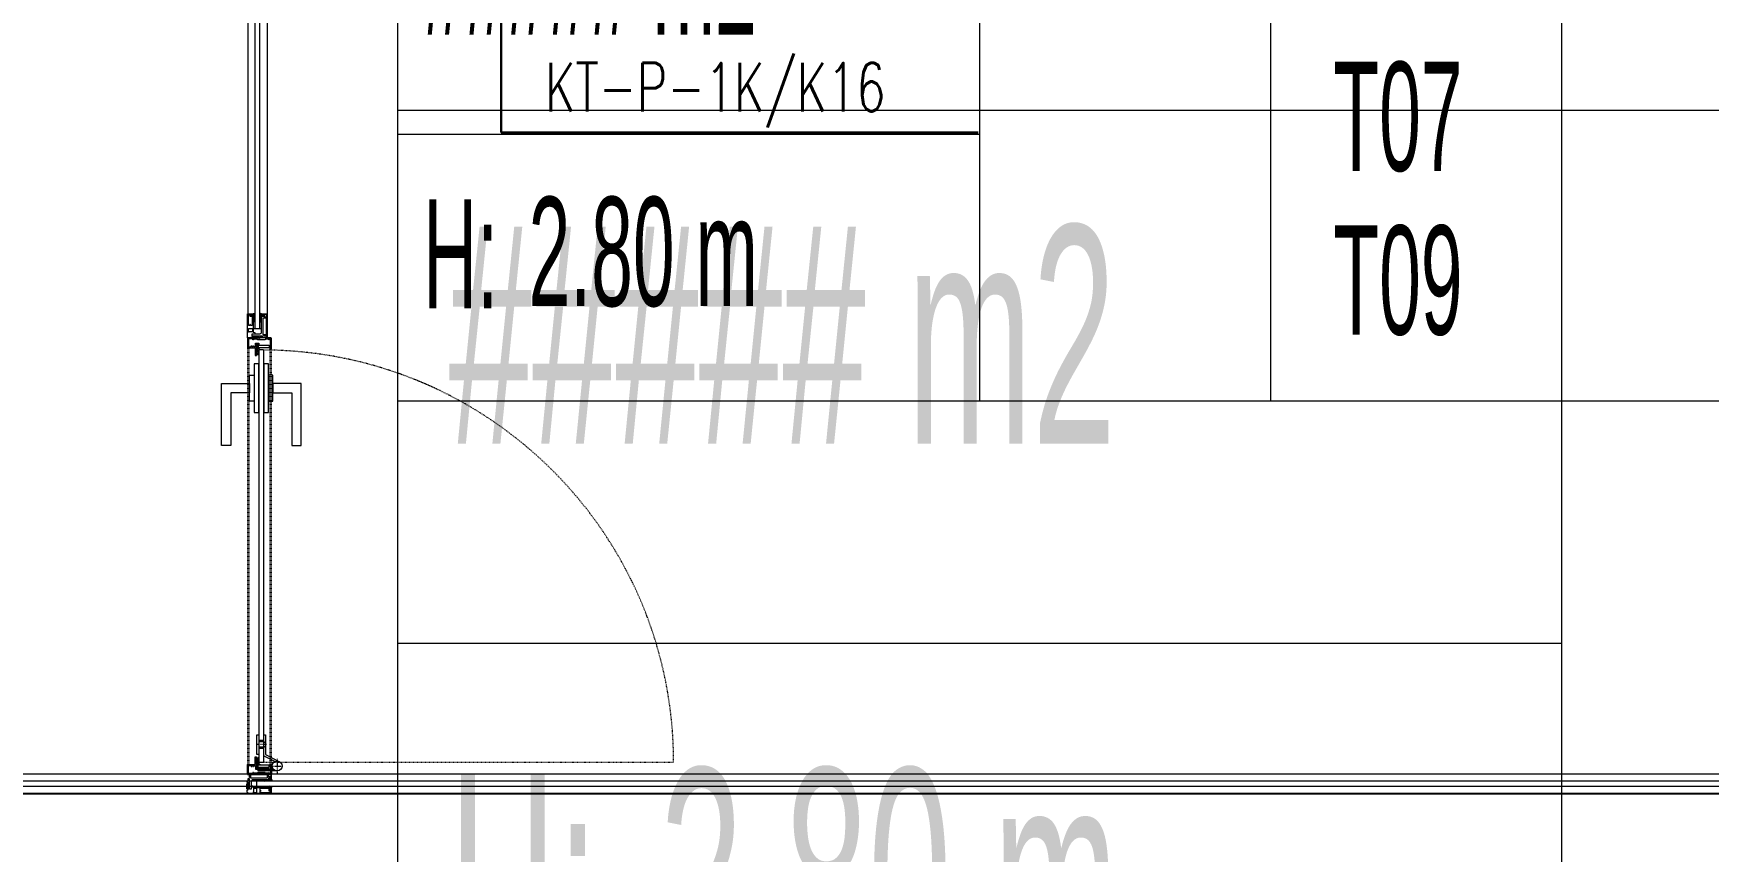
# Model space of a CAD drawing. Extents: x -9058 to 11890, y 0 to 4205.
# Drawn here: x 9290.9 to 9636.3, y 2309.3 to 2478 of the extents above; entities that cross this region are included whole.
import ezdxf
from ezdxf.enums import TextEntityAlignment as Align

# ---------------------------------------------------------------- set-up
doc = ezdxf.new("R2010")
doc.units = 0
doc.header["$MEASUREMENT"] = 0
doc.linetypes.add('DASHDOT', pattern=[1, 0.5, -0.25, 0, -0.25])
doc.linetypes.add('DOT2', pattern=[0.125, 0, -0.125])
doc.layers.get('0').update_dxf_attribs({"color": 9, "lineweight": 9})
for name, color, linetype, lineweight in [('06C', 9, 'Continuous', 9), ('10', 9, 'Continuous', 9), ('15', 9, 'Continuous', 9), ('20', 9, 'DOT2', 9), ('40A', 9, 'Continuous', 9), ('E-KABLO', 7, 'Continuous', 30), ('E-YAZI', 7, 'Continuous', 30), ('M-TEFRIS2-015', 129, 'Continuous', 9), ('M-TEFRIS2-015 @ 10 (1)', 129, 'Continuous', 9), ('M-TEFRIS2-015 @ 10 (2)', 129, 'Continuous', 9), ('M-TEFRIS2-015 @ 20', 129, 'Continuous', 9)]:
    doc.layers.add(name, color=color, linetype=linetype, lineweight=lineweight)
doc.styles.add('Arial', font='arial.ttf', dxfattribs={"height": 2.5})
doc.styles.add('E-YAZI', font='txttw.shx')
doc.styles.add('MuuM_TEXT-STANDART', font='ARIALN.TTF')
pattern_1 = [(225, (5325.2753, -4863.96254), (-0.0883883476, 0.0883883476), []), (135, (5325.2753, -4863.96254), (0.0883883476, 0.0883883476), [])]
pattern_2 = [(315, (17305.22067, -1688.45941), (-0.0883883476, -0.0883883476), []), (225, (17305.22067, -1688.45941), (-0.0883883476, 0.0883883476), [])]

# ---------------------------------------------------------------- blocks, each defined once
blk = doc.blocks.new('g-kapı kolu-p')
for points in [[(11.85, 8.21), (-0.95, 8.21), (-0.95, 2.41), (0.95, 2.41), (0.95, 6.31), (11.85, 6.31), (11.85, 8.21)], [(11.85, -8.21), (-0.95, -8.21), (-0.95, -2.41), (0.95, -2.41), (0.95, -6.31), (11.85, -6.31), (11.85, -8.21)]]:
    blk.add_lwpolyline(points)
for points in [[(-5, 0.5), (5, 0.5), (5, 1.5), (-5, 1.5)], [(-2.65, 1.5), (2.65, 1.5), (2.65, 2.41), (-2.65, 2.41)], [(-5, -1.5), (5, -1.5), (5, -0.5), (-5, -0.5)], [(-2.65, -1.5), (2.65, -1.5), (2.65, -2.41), (-2.65, -2.41)]]:
    blk.add_lwpolyline(points, close=True)
blk = doc.blocks.new('0a_roomno2')
blk.add_lwpolyline([(30, -16), (0, -16), (0, 0), (30, 0)], close=True)
for points in [[(0, 0), (30, 0)], [(0, -5), (30, -5)], [(12, -5), (12, -16)], [(18, -5), (18, -16)], [(24, -5), (24, -16)], [(12, -10.5), (0, -10.5)]]:
    blk.add_lwpolyline(points)
at = {"layer": '40A'}
blk.add_lwpolyline([(0, 0), (30, 0)], dxfattribs=at)
at = {"style": 'MuuM_TEXT-STANDART', "width": 0.6}
blk.add_text('H:', height=2.25, dxfattribs=at).set_placement((0.525, -12.962), align=Align.MIDDLE_LEFT)
at = {"style": 'Arial'}
blk.add_attdef('ODANO', (0, 1.505), '', height=3, dxfattribs=at)
blk.add_attdef('MEKANADI', text='', height=3, dxfattribs=at).set_placement((0.525, -4.75), align=Align.BOTTOM_LEFT)
at = {"style": 'MuuM_TEXT-STANDART', "width": 0.6}
for tag, p in [('YER01', (15, -7)), ('TAVAN01', (20.625, -7)), ('DUVAR01', (26.25, -7)), ('YER02', (15, -10.375)), ('TAVAN02', (20.625, -10.375)), ('DUVAR02', (26.25, -10.375)), ('YER03', (15, -13.75)), ('TAVAN03', (20.625, -13.75)), ('DUVAR03', (26.25, -13.75))]:
    blk.add_attdef(tag, text='', height=2.25, dxfattribs=at).set_placement(p, align=Align.MIDDLE_CENTER)
at = {"style": 'MuuM_TEXT-STANDART'}
blk.add_attdef('M2', text='', height=2.25, dxfattribs=at).set_placement((1.323, -7.805), align=Align.MIDDLE_LEFT)
at = {"style": 'MuuM_TEXT-STANDART', "width": 0.6}
blk.add_attdef('TEMIZTAVANYUKSEKLIGI', text='', height=2.25, dxfattribs=at).set_placement((2.7, -13.162), align=Align.MIDDLE_LEFT)
blk = doc.blocks.new('*U681')
at = {"layer": 'M-TEFRIS2-015 @ 10 (1)'}
ref = blk.add_blockref('0a_roomno2', (9366, 2562.2), dxfattribs=dict(at, xscale=10, yscale=10, zscale=10))
ref.add_attrib('ODANO', ' PRS-1K-09', (9366, 2579.75), dxfattribs={"layer": '0', "height": 30, "style": 'Arial'})
ref.add_attrib('MEKANADI', 'SAT.MÜD.ODASI', dxfattribs={"layer": '0', "height": 30, "style": 'Arial', "width": 0.8}).set_placement((9371.25, 2517.2), align=Align.BOTTOM_LEFT)
ref.add_attrib('M2', '##### m2', dxfattribs={"layer": '0', "height": 22.5, "style": 'MuuM_TEXT-STANDART', "width": 0.6}).set_placement((9371.25, 2489.08), align=Align.MIDDLE_LEFT)
ref.add_attrib('TEMIZTAVANYUKSEKLIGI', '2.80 m', dxfattribs={"layer": '0', "height": 22.5, "style": 'MuuM_TEXT-STANDART', "width": 0.6}).set_placement((9393, 2433.08), align=Align.MIDDLE_LEFT)
ref.add_attrib('YER01', 'Y25', dxfattribs={"layer": '0', "height": 22.5, "style": 'MuuM_TEXT-STANDART', "width": 0.6}).set_placement((9516, 2494.7), align=Align.MIDDLE_CENTER)
ref.add_attrib('TAVAN01', 'T05', dxfattribs={"layer": '0', "height": 22.5, "style": 'MuuM_TEXT-STANDART', "width": 0.6}).set_placement((9572.25, 2494.7), align=Align.MIDDLE_CENTER)
ref.add_attrib('DUVAR01', 'D07', dxfattribs={"layer": '0', "height": 22.5, "style": 'MuuM_TEXT-STANDART', "width": 0.6}).set_placement((9628.5, 2494.7), align=Align.MIDDLE_CENTER)
ref.add_attrib('TAVAN02', 'T07', dxfattribs={"layer": '0', "height": 22.5, "style": 'MuuM_TEXT-STANDART', "width": 0.6}).set_placement((9572.25, 2460.95), align=Align.MIDDLE_CENTER)
ref.add_attrib('TAVAN03', 'T09', dxfattribs={"layer": '0', "height": 22.5, "style": 'MuuM_TEXT-STANDART', "width": 0.6}).set_placement((9572.25, 2427.2), align=Align.MIDDLE_CENTER)
at = {"layer": 'M-TEFRIS2-015 @ 10 (2)'}
ref = blk.add_blockref('0a_roomno2', (9366, 2562.2), dxfattribs=dict(at, xscale=10, yscale=10, zscale=10))
ref.add_attrib('ODANO', ' PRS-1K-09', (9366, 2579.75), dxfattribs={"layer": '0', "height": 30, "style": 'Arial'})
ref.add_attrib('MEKANADI', 'SAT.MÜD.ODASI', dxfattribs={"layer": '0', "height": 30, "style": 'Arial', "width": 0.8}).set_placement((9371.25, 2517.2), align=Align.BOTTOM_LEFT)
ref.add_attrib('M2', '##### m2', dxfattribs={"layer": '0', "height": 22.5, "style": 'MuuM_TEXT-STANDART', "width": 0.6}).set_placement((9371.25, 2489.08), align=Align.MIDDLE_LEFT)
ref.add_attrib('TEMIZTAVANYUKSEKLIGI', '2.80 m', dxfattribs={"layer": '0', "height": 22.5, "style": 'MuuM_TEXT-STANDART', "width": 0.6}).set_placement((9393, 2433.08), align=Align.MIDDLE_LEFT)
ref.add_attrib('YER01', 'Y25', dxfattribs={"layer": '0', "height": 22.5, "style": 'MuuM_TEXT-STANDART', "width": 0.6}).set_placement((9516, 2494.7), align=Align.MIDDLE_CENTER)
ref.add_attrib('TAVAN01', 'T05', dxfattribs={"layer": '0', "height": 22.5, "style": 'MuuM_TEXT-STANDART', "width": 0.6}).set_placement((9572.25, 2494.7), align=Align.MIDDLE_CENTER)
ref.add_attrib('DUVAR01', 'D07', dxfattribs={"layer": '0', "height": 22.5, "style": 'MuuM_TEXT-STANDART', "width": 0.6}).set_placement((9628.5, 2494.7), align=Align.MIDDLE_CENTER)
ref.add_attrib('TAVAN02', 'T07', dxfattribs={"layer": '0', "height": 22.5, "style": 'MuuM_TEXT-STANDART', "width": 0.6}).set_placement((9572.25, 2460.95), align=Align.MIDDLE_CENTER)
ref.add_attrib('TAVAN03', 'T09', dxfattribs={"layer": '0', "height": 22.5, "style": 'MuuM_TEXT-STANDART', "width": 0.6}).set_placement((9572.25, 2427.2), align=Align.MIDDLE_CENTER)
at = {"layer": 'M-TEFRIS2-015 @ 20'}
ref = blk.add_blockref('0a_roomno2', (9366, 2562.2), dxfattribs=dict(at, xscale=20, yscale=20, zscale=20))
ref.add_attrib('M2', '##### m2', dxfattribs={"layer": '0', "height": 45, "style": 'MuuM_TEXT-STANDART', "width": 0.6}).set_placement((9376.5, 2415.95), align=Align.MIDDLE_LEFT)
ref.add_attrib('TEMIZTAVANYUKSEKLIGI', '2.80 m', dxfattribs={"layer": '0', "height": 45, "style": 'MuuM_TEXT-STANDART', "width": 0.6}).set_placement((9420, 2303.96), align=Align.MIDDLE_LEFT)

msp = doc.modelspace()

# ---------------------------------------------------------------- hatches: boundary and pattern name
at = {"layer": '10'}
h = msp.add_hatch(dxfattribs=at)
h.set_pattern_fill('NET', color=256, angle=135, style=0)
h.set_pattern_definition([(45, (11618.21456, 2800.19298), (-0.0883883476, 0.0883883476), []), (135, (11618.21456, 2800.19298), (-0.0883883476, -0.0883883476), [])])
h.paths.add_polyline_path([(9337.35, 2412.52), (9337.31, 2412.51), (9337.31, 2412.34, -1), (9337.26, 2412.34), (9337.26, 2413.17), (9337.5, 2413.17), (9337.53, 2413.18), (9337.56, 2413.21), (9337.58, 2413.25), (9337.58, 2413.28), (9337.21, 2413.28), (9337.21, 2413.31), (9337.07, 2413.31), (9337.01, 2413.37), (9337.01, 2413.58), (9337.21, 2413.43), (9337.21, 2413.52), (9337.01, 2413.72), (9337.01, 2413.81), (9337.18, 2413.63), (9337.21, 2413.63), (9337.21, 2413.73), (9337.08, 2413.91), (9337.06, 2413.93), (9337.03, 2413.95), (9336.99, 2413.96), (9336.94, 2413.99), (9337.19, 2413.99), (9337.21, 2413.93), (9337.21, 2414.02), (9336.97, 2414.02), (9336.92, 2414.02), (9336.89, 2414.01), (9336.86, 2413.99), (9336.86, 2411.77), (9336.92, 2411.78), (9337.15, 2411.87), (9337.2, 2411.87), (9337.25, 2411.83), (9337.31, 2411.83), (9337.35, 2411.86)])
h.paths.add_polyline_path([(9336.96, 2412.53), (9337.14, 2412.7), (9337.17, 2412.7), (9337.17, 2412.36), (9337.17, 2412.31), (9337.19, 2412.27), (9337.24, 2412.24), (9337.28, 2412.23), (9337.3, 2412.23), (9337.3, 2411.92, 0.292264), (9336.96, 2411.91)], flags=16)
h.paths.add_polyline_path([(9336.99, 2412.73), (9336.99, 2412.84), (9337.07, 2412.78)], flags=16)
h.paths.add_polyline_path([(9337.11, 2412.8), (9337.01, 2412.94), (9337.01, 2413.17), (9337.16, 2413.17), (9337.16, 2412.84)], flags=16)
h.paths.add_polyline_path([(9336.98, 2412.87), (9336.88, 2412.96), (9336.98, 2412.96)], flags=16)
h = msp.add_hatch(dxfattribs=at)
h.set_pattern_fill('NET', color=256, angle=135, style=0)
h.set_pattern_definition([(315, (9898.35434, 6078.95144), (-0.0883883476, -0.0883883476), []), (225, (9898.35434, 6078.95144), (-0.0883883476, 0.0883883476), [])])
h.paths.add_polyline_path([(9337.44, 2327.33), (9337.52, 2327.33), (9337.55, 2327.32), (9337.58, 2327.3), (9337.6, 2327.26), (9337.6, 2327.23), (9337.6, 2327.22), (9337.21, 2327.22), (9337.21, 2327.19), (9337.07, 2327.19), (9337.01, 2327.13), (9337.01, 2326.92), (9337.21, 2327.07), (9337.21, 2326.98), (9337.01, 2326.77), (9337.01, 2326.69), (9337.18, 2326.86), (9337.21, 2326.87), (9337.21, 2326.76), (9337.08, 2326.59), (9337.06, 2326.56), (9337.03, 2326.55), (9336.99, 2326.53), (9336.94, 2326.51), (9337.19, 2326.51), (9337.21, 2326.56), (9337.21, 2326.47), (9336.97, 2326.47), (9336.92, 2326.48), (9336.89, 2326.49), (9336.86, 2326.51), (9336.86, 2328.72), (9336.92, 2328.72), (9337.15, 2328.63), (9337.2, 2328.63), (9337.25, 2328.67), (9337.31, 2328.67), (9337.35, 2328.63), (9337.35, 2327.98), (9337.31, 2327.99), (9337.31, 2328.16, 1), (9337.26, 2328.16)])
h.paths.add_polyline_path([(9337.33, 2327.3), (9337.3, 2327.3), (9337.27, 2327.32), (9337.26, 2327.36), (9337.25, 2327.4), (9337.23, 2328.2), (9337.22, 2328.17), (9337.21, 2327.8), (9337.19, 2327.79), (9337.17, 2327.77), (9337.16, 2327.75), (9337.16, 2327.73), (9337.16, 2327.71), (9337.18, 2327.69), (9337.2, 2327.67), (9337.2, 2327.33), (9337.4, 2327.24), (9337.43, 2327.24), (9337.43, 2327.3)], flags=16)
h.paths.add_polyline_path([(9337.16, 2327.66), (9337.01, 2327.76), (9337.01, 2327.33), (9337.16, 2327.33)], flags=16)
h.paths.add_polyline_path([(9337.17, 2327.8), (9337.17, 2328.14), (9337.17, 2328.19), (9337.16, 2328.53, -0.166992), (9336.96, 2328.59), (9336.96, 2327.97), (9337.14, 2327.8)], flags=16)
h.paths.add_polyline_path([(9337.28, 2328.26), (9337.3, 2328.27), (9337.3, 2328.58, -0.10606), (9337.18, 2328.53), (9337.24, 2328.26)], flags=16)
at = {"layer": 'M-TEFRIS2-015'}
h = msp.add_hatch(dxfattribs=at)
h.set_pattern_fill('NET', color=256, angle=315, style=0)
h.set_pattern_definition(pattern_1)
h.paths.add_polyline_path([(9336.18, 2419.76), (9336.18, 2419.82), (9336.07, 2419.85), (9336.02, 2419.85), (9336.02, 2419.83), (9335.9, 2419.83), (9335.9, 2420.12), (9336.02, 2420.12), (9336.02, 2420.08), (9336.18, 2420.13), (9336.17, 2420.21), (9336.54, 2420.39), (9336.54, 2420.28), (9336.5, 2420.28), (9336.31, 2420.12, -0.2599), (9336.54, 2420.04), (9336.54, 2419.79, -0.382682)])
h.paths.add_polyline_path([(9336.3, 2420), (9336.3, 2419.81, 2.16717)], flags=16)
h = msp.add_hatch(dxfattribs=at)
h.set_pattern_fill('NET', color=256, angle=315, style=0)
h.set_pattern_definition([(225, (5321.5481, -4872.18166), (-0.0883883476, 0.0883883476), []), (135, (5321.5481, -4872.18166), (0.0883883476, 0.0883883476), [])])
h.paths.add_polyline_path([(9336.23, 2418.59), (9336.54, 2418.59), (9336.54, 2419.63), (9336.23, 2419.63)])
h = msp.add_hatch(dxfattribs=at)
h.set_pattern_fill('NET', color=256, angle=315, style=0)
h.set_pattern_definition(pattern_1)
h.paths.add_polyline_path([(9337.94, 2419.76), (9337.94, 2419.82), (9338.05, 2419.85), (9338.1, 2419.85), (9338.1, 2419.83), (9338.22, 2419.83), (9338.22, 2420.12), (9338.1, 2420.12), (9338.1, 2420.08), (9337.94, 2420.13), (9337.95, 2420.21), (9337.58, 2420.39), (9337.58, 2420.28), (9337.63, 2420.28), (9337.82, 2420.12, 0.2599), (9337.58, 2420.04), (9337.58, 2419.79, 0.382682)])
h.paths.add_polyline_path([(9337.82, 2420), (9337.82, 2419.81, -2.16717)], flags=16)
h = msp.add_hatch(dxfattribs=at)
h.set_pattern_fill('NET', color=256, angle=315, style=0)
h.set_pattern_definition([(225, (5321.5481, -4865.67252), (-0.0883883476, 0.0883883476), []), (135, (5321.5481, -4865.67252), (0.0883883476, 0.0883883476), [])])
h.paths.add_polyline_path([(9337.58, 2418.59), (9337.87, 2418.59), (9337.87, 2419.63), (9337.58, 2419.63)])
h = msp.add_hatch(dxfattribs=at)
h.set_pattern_fill('NET', color=256, angle=315, style=0)
h.set_pattern_definition([(225, (5300.4957, -4869.72562), (-0.0883883476, 0.0883883476), []), (135, (5300.4957, -4869.72562), (0.0883883476, 0.0883883476), [])])
h.paths.add_polyline_path([(9335.98, 2415.14), (9337.04, 2415.14), (9337.04, 2415.32), (9335.98, 2415.32)])
h = msp.add_hatch(dxfattribs=at)
h.set_pattern_fill('NET', color=256, angle=405, style=0)
h.set_pattern_definition(pattern_2)
h.paths.add_polyline_path([(9339.52, 2324.21), (9339.57, 2324.21), (9339.61, 2324.32), (9339.61, 2324.36), (9339.59, 2324.36), (9339.59, 2324.49), (9339.88, 2324.49), (9339.88, 2324.36), (9339.84, 2324.36), (9339.89, 2324.21), (9339.97, 2324.22), (9340.15, 2323.85), (9340.04, 2323.85), (9340.04, 2323.89), (9339.88, 2324.08, -0.2599), (9339.8, 2323.85), (9339.55, 2323.85, -0.382682)])
h.paths.add_polyline_path([(9339.76, 2324.09), (9339.57, 2324.09, 2.16717)], flags=16)
h = msp.add_hatch(dxfattribs=at)
h.set_pattern_fill('NET', color=256, angle=405, style=0)
h.set_pattern_definition([(315, (17310.98375, -1713.23901), (-0.0883883476, -0.0883883476), []), (225, (17310.98375, -1713.23901), (-0.0883883476, 0.0883883476), [])])
h.paths.add_polyline_path([(9334.9, 2322.24), (9334.9, 2323.31), (9335.08, 2323.31), (9335.08, 2322.24)])
h = msp.add_hatch(dxfattribs=at)
h.set_pattern_fill('NET', color=256, angle=405, style=0)
h.set_pattern_definition([(315, (17306.93065, -1692.18661), (-0.0883883476, -0.0883883476), []), (225, (17306.93065, -1692.18661), (-0.0883883476, 0.0883883476), [])])
h.paths.add_polyline_path([(9338.35, 2323.85), (9338.35, 2324.14), (9339.38, 2324.14), (9339.38, 2323.85)])
h = msp.add_hatch(dxfattribs=at)
h.set_pattern_fill('NET', color=256, angle=405, style=0)
h.set_pattern_definition([(315, (17313.43979, -1692.18661), (-0.0883883476, -0.0883883476), []), (225, (17313.43979, -1692.18661), (-0.0883883476, 0.0883883476), [])])
h.paths.add_polyline_path([(9338.35, 2322.49), (9338.35, 2322.81), (9339.38, 2322.81), (9339.38, 2322.49)])
h = msp.add_hatch(dxfattribs=at)
h.set_pattern_fill('NET', color=256, angle=405, style=0)
h.set_pattern_definition(pattern_2)
h.paths.add_polyline_path([(9339.52, 2322.44), (9339.57, 2322.44), (9339.61, 2322.34), (9339.61, 2322.29), (9339.59, 2322.29), (9339.59, 2322.17), (9339.88, 2322.17), (9339.88, 2322.29), (9339.84, 2322.29), (9339.89, 2322.44), (9339.97, 2322.43), (9340.15, 2322.81), (9340.04, 2322.81), (9340.04, 2322.76), (9339.88, 2322.57, 0.2599), (9339.8, 2322.81), (9339.55, 2322.81, 0.382682)])
h.paths.add_polyline_path([(9339.76, 2322.57), (9339.57, 2322.57, -2.16717)], flags=16)

# ---------------------------------------------------------------- linework, layer by layer
at = {"layer": '10'}
for points in [[(9337.21, 2413.28), (9339.63, 2413.28), (9339.63, 2413.19), (9339.78, 2413.19, 0.414214), (9339.95, 2413.36), (9339.95, 2415.17, 0.414214), (9339.87, 2415.25), (9335.14, 2415.25, 0.414214), (9335.06, 2415.17), (9335.06, 2413.2), (9335.25, 2413.2), (9335.28, 2413.2), (9335.28, 2413.2), (9335.28, 2413.2), (9335.28, 2413.2), (9335.28, 2413.2), (9336.61, 2413.2)], [(9337.21, 2413.73), (9337.08, 2413.91), (9337.06, 2413.93), (9337.03, 2413.95), (9336.99, 2413.96), (9336.94, 2413.99), (9337.19, 2413.99), (9337.21, 2413.93), (9337.21, 2414.02), (9336.97, 2414.02), (9336.92, 2414.02), (9336.89, 2414.01), (9336.86, 2413.99), (9336.86, 2411.77), (9336.92, 2411.78), (9337.15, 2411.87), (9337.2, 2411.87), (9337.25, 2411.83), (9337.31, 2411.83), (9337.35, 2411.86), (9337.35, 2412.52), (9337.31, 2412.51), (9337.31, 2412.34, -1), (9337.26, 2412.34, -1)], [(9336.96, 2411.91), (9336.96, 2412.53), (9337.14, 2412.7), (9337.17, 2412.7), (9337.17, 2412.36), (9337.17, 2412.31), (9337.19, 2412.27), (9337.24, 2412.24), (9337.28, 2412.23), (9337.3, 2412.23), (9337.3, 2411.92, -1)], [(9337.21, 2326.76), (9337.08, 2326.59), (9337.06, 2326.56), (9337.03, 2326.55), (9336.99, 2326.53), (9336.94, 2326.51), (9337.19, 2326.51), (9337.21, 2326.56), (9337.21, 2326.47), (9336.97, 2326.47), (9336.92, 2326.48), (9336.89, 2326.49), (9336.86, 2326.51), (9336.86, 2328.72), (9336.92, 2328.72), (9337.15, 2328.63), (9337.2, 2328.63), (9337.25, 2328.67), (9337.31, 2328.67), (9337.35, 2328.63), (9337.35, 2327.98), (9337.31, 2327.99), (9337.31, 2328.16, 1), (9337.26, 2328.16, 1)], [(9337.21, 2327.22), (9339.63, 2327.22), (9339.63, 2327.3), (9339.78, 2327.3, -0.414214), (9339.95, 2327.14), (9339.95, 2325.33, -0.414214), (9339.87, 2325.25), (9335.14, 2325.25, -0.414214), (9335.06, 2325.33), (9335.06, 2327.3), (9335.25, 2327.3), (9335.28, 2327.3), (9335.28, 2327.3), (9335.28, 2327.3), (9335.28, 2327.3), (9335.28, 2327.3), (9336.61, 2327.3)]]:
    msp.add_lwpolyline(points, format="xyb", dxfattribs=at)
for points in [[(9339.78, 2413.43), (9339.78, 2415.09), (9339.53, 2415.09), (9339.53, 2414.87), (9339.42, 2414.87), (9339.42, 2415.03), (9338.66, 2415.03), (9338.66, 2414.89), (9337.09, 2414.89), (9337.09, 2415.03), (9336.28, 2415.03), (9336.28, 2414.89), (9336.12, 2414.89), (9336.12, 2415.09), (9335.26, 2415.09), (9335.26, 2413.43), (9335.78, 2413.43), (9335.78, 2413.63), (9335.92, 2413.63), (9335.92, 2413.43), (9336.13, 2413.43), (9336.13, 2413.63), (9336.26, 2413.63), (9336.26, 2413.51), (9336.66, 2413.51), (9336.66, 2414.19), (9337.37, 2414.19), (9337.37, 2413.75), (9339.43, 2413.75), (9339.53, 2413.68), (9339.53, 2413.43), (9339.78, 2413.43)], [(9336.61, 2413.2), (9336.61, 2411.66), (9336.86, 2411.66), (9336.86, 2414.02), (9337.21, 2414.02), (9337.21, 2413.28)], [(9336.99, 2412.84), (9337.07, 2412.78), (9336.99, 2412.73), (9336.99, 2412.84)], [(9337.21, 2413.63), (9337.18, 2413.63), (9337.01, 2413.81), (9337.01, 2413.72), (9337.21, 2413.52)], [(9337.21, 2413.43), (9337.01, 2413.58), (9337.01, 2413.37), (9337.07, 2413.31), (9337.21, 2413.31)], [(9337.26, 2412.34), (9337.26, 2413.17), (9337.5, 2413.17), (9337.53, 2413.18), (9337.56, 2413.21), (9337.58, 2413.25), (9337.58, 2413.28)], [(9337.35, 2329.31), (9336.95, 2329.31), (9336.95, 2333.39)], [(9336.95, 2333.39), (9337.35, 2333.39)], [(9338.38, 2332.21), (9337.35, 2332.21)], [(9338.38, 2331.92), (9337.35, 2331.92)], [(9338.38, 2333.39), (9338.77, 2333.39), (9338.77, 2329.32)], [(9338.77, 2332.01), (9338.47, 2331.74), (9338.38, 2331.74)], [(9336.61, 2327.3), (9336.61, 2328.84), (9336.86, 2328.84), (9336.86, 2326.47), (9337.21, 2326.47), (9337.21, 2327.22)], [(9336.96, 2328.59), (9336.96, 2327.97), (9337.14, 2327.8), (9337.17, 2327.8), (9337.17, 2328.14), (9337.17, 2328.19)], [(9337.16, 2328.53), (9337.16, 2328.53), (9337.17, 2328.19)], [(9337.24, 2328.26), (9337.18, 2328.53), (9337.18, 2328.53)], [(9337.24, 2328.26), (9337.28, 2328.26), (9337.3, 2328.27), (9337.3, 2328.58)], [(9337.26, 2328.16), (9337.44, 2327.33), (9337.52, 2327.33), (9337.55, 2327.32), (9337.58, 2327.3), (9337.6, 2327.26), (9337.6, 2327.23), (9337.6, 2327.22)], [(9338.38, 2330.84), (9337.35, 2330.84)], [(9338.38, 2330.55), (9337.35, 2330.55)], [(9338.77, 2330.75), (9338.47, 2331.02), (9338.38, 2331.02)], [(9338.38, 2329.09), (9340.73, 2327.88)], [(9338.77, 2329.32), (9341.49, 2327.92)], [(9339.78, 2327.07), (9339.78, 2325.41), (9339.53, 2325.41), (9339.53, 2325.63), (9339.42, 2325.63), (9339.42, 2325.46), (9338.66, 2325.46), (9338.66, 2325.6), (9337.09, 2325.6), (9337.09, 2325.46), (9336.28, 2325.46), (9336.28, 2325.61), (9336.12, 2325.61), (9336.12, 2325.41), (9335.26, 2325.41), (9335.26, 2327.07), (9335.78, 2327.07), (9335.78, 2326.87), (9335.92, 2326.87), (9335.92, 2327.07), (9336.13, 2327.07), (9336.13, 2326.86), (9336.26, 2326.86), (9336.26, 2326.99), (9336.66, 2326.99), (9336.66, 2326.31), (9337.37, 2326.31), (9337.37, 2326.74), (9339.43, 2326.74), (9339.53, 2326.81), (9339.53, 2327.07), (9339.78, 2327.07)], [(9337.21, 2327.07), (9337.01, 2326.92), (9337.01, 2327.13), (9337.07, 2327.19), (9337.21, 2327.19)], [(9337.21, 2326.87), (9337.18, 2326.86), (9337.01, 2326.69), (9337.01, 2326.77), (9337.21, 2326.98)], [(9339.78, 2325.94), (9337.26, 2325.94), (9337.26, 2326.31)], [(9339.43, 2326.42), (9337.37, 2326.42)], [(9337.37, 2326.31), (9339.78, 2326.31)], [(9339.43, 2326.74), (9339.43, 2326.31)], [(9339.95, 2326.31), (9340.37, 2326.31)], [(9341.13, 2325.94), (9339.95, 2325.94)]]:
    msp.add_lwpolyline(points, dxfattribs=at)
for points in [[(9336.98, 2412.87), (9336.98, 2412.96), (9336.88, 2412.96)], [(9337.01, 2413.17), (9337.16, 2413.17), (9337.16, 2412.84), (9337.11, 2412.8), (9337.01, 2412.94)], [(9337.43, 2327.24), (9337.43, 2327.3), (9337.33, 2327.3), (9337.3, 2327.3), (9337.27, 2327.32), (9337.26, 2327.36), (9337.25, 2327.4), (9337.23, 2328.2), (9337.22, 2328.17), (9337.21, 2327.8), (9337.19, 2327.79), (9337.17, 2327.77), (9337.16, 2327.75), (9337.16, 2327.73), (9337.16, 2327.71), (9337.18, 2327.69), (9337.2, 2327.67), (9337.2, 2327.33), (9337.4, 2327.24)], [(9337.01, 2327.33), (9337.16, 2327.33), (9337.16, 2327.66), (9337.01, 2327.76), (9337.01, 2327.76)]]:
    msp.add_lwpolyline(points, close=True, dxfattribs=at)
at = {"layer": '10', "linetype": 'DASHDOT', "ltscale": 0.05}
for points in [[(9338.94, 2331.38), (9336.95, 2331.38)], [(9341.13, 2328.46), (9341.13, 2325.45)], [(9339.64, 2326.96), (9342.4, 2326.96)]]:
    msp.add_lwpolyline(points, dxfattribs=at)
at = {"layer": '10'}
msp.add_circle((9341.15, 2326.96), 1.02, dxfattribs=at)
for centre, start, end in [((9337.14, 2411.64), 58.8979, 124.0649), ((9337.14, 2328.85), 235.9351, 273.857), ((9337.14, 2328.85), 276.8856, 301.1021)]:
    msp.add_arc(centre, 0.322, start, end, dxfattribs=at)
at = {"layer": '15'}
msp.add_lwpolyline([(9338.38, 2327.83), (9338.38, 2412.66), (9338.28, 2412.77), (9337.45, 2412.77), (9337.35, 2412.66), (9337.35, 2327.83), (9337.35, 2327.83), (9337.45, 2327.73), (9338.28, 2327.73), (9338.38, 2327.83)], dxfattribs=at)
at = {"layer": '15', "linetype": 'DOT2'}
msp.add_lwpolyline([(9337.86, 2327.73), (9422.86, 2327.73)], dxfattribs=at)
msp.add_arc((9337.86, 2327.73), 85.04, 0, 90, dxfattribs=at)
at = {"layer": '20'}
for p, q in [((9335.06, 2413.2), (9335.06, 2327.3)), ((9335.28, 2413.2), (9335.28, 2327.3)), ((9339.63, 2413.2), (9339.63, 2327.3)), ((9339.93, 2413.2), (9339.93, 2327.3))]:
    msp.add_line(p, q, dxfattribs=at)
at = {"layer": 'E-KABLO'}
msp.add_line((9387.36, 2457.6), (9387.36, 2528.43), dxfattribs=at)
at = {"layer": 'E-YAZI'}
msp.add_line((9387.36, 2457.6), (9485.69, 2457.6), dxfattribs=at)
at = {"layer": 'M-TEFRIS2-015'}
for p, q in [((9160.02, 2325.33), (9828.09, 2325.33)), ((9827.86, 2321.12), (7716.92, 2321.12)), ((9831.1, 2323.83), (9157.03, 2323.83)), ((9157.03, 2322.83), (9831.1, 2322.83)), ((9160.02, 2321.33), (9828.11, 2321.33))]:
    msp.add_line(p, q, dxfattribs=at)
for points in [[(9336.56, 3217.9), (9336.56, 2417.21)], [(9337.56, 2417.21), (9337.56, 3217.9)], [(9335.07, 3214.91), (9335.07, 2420.2)], [(9339.07, 3214.91), (9339.07, 2420.21)], [(9335.49, 2417.97), (9335.49, 2417.81), (9335.26, 2417.81), (9335.26, 2420.01), (9335.49, 2420.01), (9335.49, 2419.71), (9336.03, 2419.71), (9336.03, 2417.81)], [(9335.9, 2419.85), (9335.9, 2420.12)], [(9336.18, 2420.22), (9336.54, 2420.39)], [(9336.23, 2419.63), (9336.23, 2419.63), (9336.56, 2419.63)], [(9336.56, 2418.59), (9336.23, 2418.59)], [(9336.31, 2420.12), (9336.5, 2420.28), (9336.54, 2420.28)], [(9338.16, 2419.66), (9338.16, 2419.63), (9337.56, 2419.63)], [(9337.56, 2418.59), (9337.87, 2418.59)], [(9337.95, 2420.21), (9337.58, 2420.39)], [(9337.82, 2420.12), (9337.63, 2420.28), (9337.58, 2420.28)], [(9338.9, 2420.06), (9338.46, 2420.06), (9338.46, 2419.74), (9338.16, 2419.74), (9338.16, 2419.66), (9337.94, 2419.76), (9337.94, 2419.82), (9338.05, 2419.85), (9338.1, 2419.85), (9338.1, 2419.83), (9338.35, 2419.83), (9338.35, 2420.12), (9338.1, 2420.12), (9338.1, 2420.08), (9337.94, 2420.13), (9337.95, 2420.21), (9339.06, 2420.21), (9339.06, 2415.25)], [(9338.22, 2419.83), (9338.22, 2420.12)], [(9335.98, 2415.32), (9335.98, 2415.14), (9337.04, 2415.14)], [(9336.23, 2417.22), (9337.87, 2417.22)], [(9337.04, 2415.32), (9337.04, 2415.14)], [(9339.82, 2325.17), (9339.82, 2324.72), (9339.5, 2324.72), (9339.5, 2324.43), (9339.42, 2324.43), (9339.52, 2324.21), (9339.57, 2324.21), (9339.61, 2324.32), (9339.61, 2324.36), (9339.59, 2324.36), (9339.59, 2324.61), (9339.88, 2324.61), (9339.88, 2324.36), (9339.84, 2324.36), (9339.89, 2324.21), (9339.97, 2324.22), (9339.97, 2325.32), (9335.01, 2325.32)], [(9339.42, 2324.43), (9339.38, 2324.43), (9339.38, 2323.83)], [(9339.59, 2324.49), (9339.88, 2324.49)], [(9335.08, 2322.24), (9334.9, 2322.24), (9334.9, 2323.31)], [(9335.08, 2323.31), (9334.9, 2323.31)], [(9336.98, 2322.49), (9336.98, 2324.14)], [(9337.72, 2321.76), (9337.57, 2321.76), (9337.57, 2321.53), (9339.77, 2321.53), (9339.77, 2321.76), (9339.47, 2321.76), (9339.47, 2322.3), (9337.57, 2322.3)], [(9338.35, 2323.83), (9338.35, 2324.14)], [(9338.35, 2322.83), (9338.35, 2322.49)], [(9339.38, 2322.49), (9339.38, 2322.49), (9339.38, 2322.83)], [(9339.61, 2322.17), (9339.88, 2322.17)], [(9339.88, 2324.08), (9340.04, 2323.89), (9340.04, 2323.85)], [(9339.88, 2322.57), (9340.04, 2322.76), (9340.04, 2322.81)], [(9339.97, 2324.22), (9340.15, 2323.85)], [(9339.98, 2322.45), (9340.15, 2322.81)]]:
    msp.add_lwpolyline(points, dxfattribs=at)
for points in [[(9338.04, 2415.32), (9337.51, 2415.32), (9337.51, 2415.14), (9337.38, 2415.14), (9337.38, 2415.32), (9335.73, 2415.32), (9335.73, 2415.14), (9335.3, 2415.14), (9335.3, 2415.26), (9335.06, 2415.26), (9335.06, 2420.22), (9336.18, 2420.22), (9336.18, 2420.12), (9336, 2420.08), (9336, 2420.13), (9335.63, 2420.13), (9335.63, 2419.85), (9336.18, 2419.85), (9336.18, 2419.7), (9336.23, 2419.66), (9336.23, 2416.41), (9336.52, 2416.34), (9336.52, 2416.04), (9335.92, 2416.04), (9335.92, 2415.72), (9338.04, 2415.72)], [(9336.08, 2417.17), (9336.08, 2416.49), (9335.38, 2416.49), (9335.34, 2416.42), (9335.26, 2416.42), (9335.26, 2417.22), (9335.4, 2417.22), (9335.45, 2417.17)], [(9335.08, 2324.3), (9335.08, 2323.78), (9334.9, 2323.78), (9334.9, 2323.64), (9335.08, 2323.64), (9335.08, 2322), (9334.9, 2322), (9334.9, 2321.56), (9335.02, 2321.56), (9335.02, 2321.32), (9339.98, 2321.32), (9339.98, 2322.45), (9339.88, 2322.45), (9339.83, 2322.27), (9339.88, 2322.27), (9339.88, 2321.89), (9339.61, 2321.89), (9339.61, 2322.44), (9339.46, 2322.44), (9339.42, 2322.49), (9336.17, 2322.49), (9336.1, 2322.78), (9335.8, 2322.78), (9335.8, 2322.18), (9335.48, 2322.18), (9335.48, 2324.3)], [(9336.93, 2322.34), (9336.25, 2322.34), (9336.25, 2321.64), (9336.18, 2321.61), (9336.18, 2321.52), (9336.98, 2321.52), (9336.98, 2321.66), (9336.93, 2321.72)]]:
    msp.add_lwpolyline(points, close=True, dxfattribs=at)
for points in [[(9336.03, 2417.81), (9335.62, 2417.81), (9335.62, 2417.97, 1), (9335.49, 2417.97, -1)], [(9336.3, 2419.81), (9336.3, 2420, -1)], [(9337.87, 2419.63), (9337.87, 2416.37, -0.414214), (9337.55, 2416.04), (9336.52, 2416.04)], [(9337.82, 2419.81), (9337.82, 2420, 1)], [(9338.16, 2419.74), (9338.74, 2419.63, -0.833203), (9338.74, 2419.31, -0.447088)], [(9338.74, 2419.31), (9338.29, 2419.31, 0.414214), (9338.19, 2419.21), (9338.19, 2415.96), (9338.92, 2415.96)], [(9338.56, 2415.71), (9338.92, 2415.71), (9338.92, 2420.02), (9338.95, 2420.02, 0.561743), (9338.96, 2420.11, 0.595966), (9338.9, 2420.06, -2.204878)], [(9339.06, 2415.25), (9338.92, 2415.25), (9338.92, 2415.59), (9338.44, 2415.59, -1), (9338.44, 2415.79)], [(9338.44, 2415.79, -0.305404), (9338.56, 2415.71, -5.773092)], [(9335.01, 2325.32), (9335.01, 2325.18), (9335.35, 2325.18), (9335.35, 2324.7, 1), (9335.55, 2324.7)], [(9335.47, 2324.82), (9335.47, 2325.18), (9339.78, 2325.18), (9339.78, 2325.21, -0.561743), (9339.87, 2325.22, -0.595966), (9339.82, 2325.17, 2.204878)], [(9335.55, 2324.7, 0.305404), (9335.47, 2324.82, 5.773092)], [(9339.07, 2325), (9339.07, 2324.55, -0.414214), (9338.97, 2324.45), (9335.72, 2324.45), (9335.72, 2325.18)], [(9339.5, 2324.43), (9339.39, 2325.01, 0.833203), (9339.07, 2325, 0.447088)], [(9339.38, 2324.14), (9336.13, 2324.14, 0.414214), (9335.8, 2323.81), (9335.8, 2322.78)], [(9337.57, 2322.3), (9337.57, 2321.88), (9337.72, 2321.88, -1), (9337.72, 2321.76, 1)], [(9339.57, 2324.09), (9339.76, 2324.09, -1)], [(9339.57, 2322.57), (9339.76, 2322.57, 1)]]:
    msp.add_lwpolyline(points, format="xyb", dxfattribs=at)
for centre, radius, start, end in [((9336.34, 2419.98), 0.273, 233.5711, 324.0262), ((9336.38, 2419.91), 0.125, 229.5402, 130.4598), ((9336.36, 2419.87), 0.253, 35.8742, 101.3324), ((9337.77, 2419.87), 0.253, 78.6676, 144.1258), ((9337.78, 2419.98), 0.273, 215.9738, 306.4289), ((9337.74, 2419.91), 0.125, 49.5402, 310.4598), ((9339.74, 2324.05), 0.273, 143.5711, 234.0262), ((9339.74, 2322.61), 0.273, 125.9738, 216.4289), ((9339.66, 2324.01), 0.125, 139.5402, 40.4598), ((9339.66, 2322.65), 0.125, 319.5402, 220.4598), ((9339.63, 2324.03), 0.253, 305.8742, 11.3324), ((9339.63, 2322.62), 0.253, 348.6676, 54.1258)]:
    msp.add_arc(centre, radius, start, end, dxfattribs=at)

# ---------------------------------------------------------------- block references
at = {"layer": '06C', "rotation": 270}
msp.add_blockref('g-kapı kolu-p', (9337.88, 2404.89), dxfattribs=at)
at = {"layer": 'M-TEFRIS2-015', "color": 6}
msp.add_blockref('*U681', (0, 0), dxfattribs=at)

# ---------------------------------------------------------------- texts
at = {"layer": 'E-KABLO', "color": 3, "linetype": 'Continuous', "style": 'E-YAZI', "width": 0.7}
msp.add_text('KT-P-1K/K16', height=10, dxfattribs=at).set_placement((9396.37, 2461.98))

doc.saveas('drawing.dxf')
